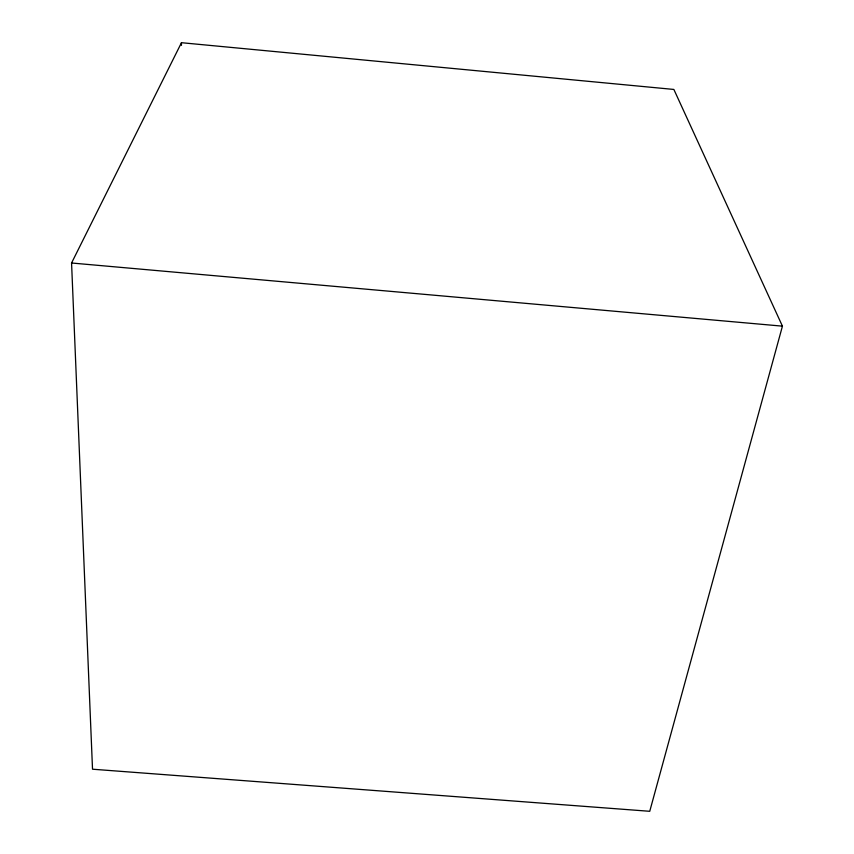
<?xml version="1.0" encoding="UTF-8"?>
<svg xmlns="http://www.w3.org/2000/svg" width="854" height="854" viewBox="0 0 854 854"><rect width="100%" height="100%" fill="white"/><g stroke="black" fill="none" stroke-linecap="round" stroke-linejoin="round"><path stroke-width="1.28" d="M181.443 45.369L181.464 42.7L673.87 89.446L782.435 326.153L649.745 811.3L92.52 769.208L71.565 263L181.464 42.7M71.565 263L782.435 326.153"/></g></svg>
